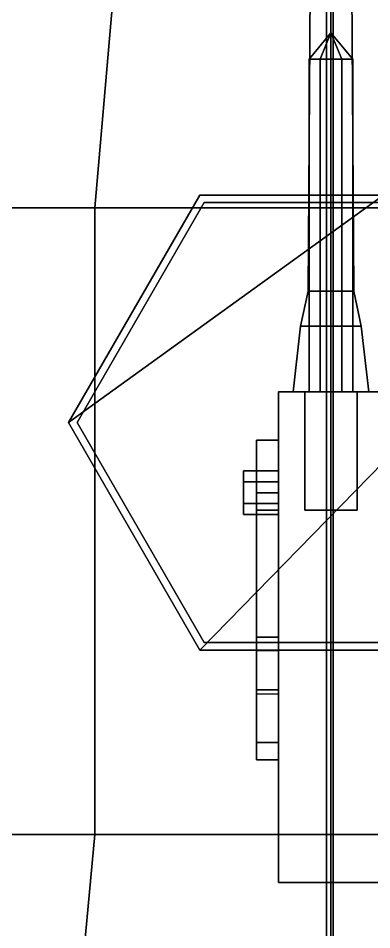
# Model space of a CAD drawing. Header units: millimetres. Extents: x -3.2 to 17.4, y -17.6 to 52.8.
# Drawn here: x -0.715 to 0.093, y 6.882 to 8.963 of the extents above; entities that cross this region are included whole.
import ezdxf

# ---------------------------------------------------------------- set-up
doc = ezdxf.new("R2010")
doc.units = ezdxf.units.MM
for name, color, linetype in [('barrel', 1, 'Continuous'), ('hull2', 7, 'Continuous'), ('sleeve', 5, 'Continuous'), ('turret', 2, 'Continuous')]:
    doc.layers.add(name, color=color, linetype=linetype)

msp = doc.modelspace()

# ---------------------------------------------------------------- linework, layer by layer
for points in [[(-0.01, -1.16, 8.38), (0.005, -1.16, 8.39), (0.005, 17.52, 5.0087), (-0.01, 17.52, 5)], [(0.005, -1.16, 8.37), (-0.01, -1.16, 8.38), (-0.01, 17.52, 5), (0.005, 17.52, 4.9913)], [(0.005, -1.16, 8.39), (0.005, -1.16, 8.37), (0.005, 17.52, 4.9913), (0.005, 17.52, 5.0087)], [(-3, 8.53, 2.75), (3, 8.53, 2.75), (2.86, 9.91, 2.84), (-2.86, 9.91, 2.84)], [(0, 9.91, -1.19), (0.42, 9.91, -0.83), (0.54, 8.53, -0.83), (0, 8.53, -1.19)], [(-0.29, 8.5423, 2.75), (-0.58, 8.04, 2.72), (-0.58, 8.04, 3.7), (-0.29, 8.5423, 3.7)], [(0.29, 8.5423, 2.75), (-0.29, 8.5423, 2.75), (-0.29, 8.5423, 3.7), (0.29, 8.5423, 3.7)], [(-3.09, 7.1, 2.67), (3.09, 7.1, 2.67), (3, 8.53, 2.75), (-3, 8.53, 2.75)], [(0, 8.53, -1.19), (0.54, 8.53, -0.83), (0.54, 7.1, -0.94), (0, 7.1, -1.19)], [(0, -10.87, -0.6973), (0, 8.53, -1.19), (0, 8.53, -1.24), (0, -10.87, -1.47)], [(0, -10.87, -1.47), (0, 8.53, -1.24), (0, 8.53, -1.19), (0, -10.87, -0.6973)], [(-0.58, 8.04, 2.72), (-0.29, 7.5377, 2.69), (-0.29, 7.5377, 3.7), (-0.58, 8.04, 3.7)], [(-0.29, 7.5377, 2.69), (0.29, 7.5377, 2.69), (0.29, 7.5377, 3.7), (-0.29, 7.5377, 3.7)], [(-3.13, 5.7, 2.62), (3.13, 5.7, 2.62), (3.09, 7.1, 2.67), (-3.09, 7.1, 2.67)], [(0, 7.1, -1.19), (0.54, 7.1, -0.94), (0.67, 5.7, -0.94), (0, 5.7, -1.19)]]:
    msp.add_3dface(points)
at = {"layer": 'barrel'}
for points in [[(-0.0433, 9.72, 4.365), (-0.0433, 9.72, 4.315), (-0.052, 8.34, 4.31), (-0.052, 8.34, 4.37)], [(-0.0433, 9.72, 4.315), (0, 9.72, 4.29), (0, 8.34, 4.28), (-0.052, 8.34, 4.31)], [(0, 9.72, 4.39), (-0.0433, 9.72, 4.365), (-0.052, 8.34, 4.37), (0, 8.34, 4.4)], [(0, 9.72, 4.29), (0.0433, 9.72, 4.315), (0.052, 8.34, 4.31), (0, 8.34, 4.28)], [(0.0433, 9.72, 4.365), (0, 9.72, 4.39), (0, 8.34, 4.4), (0.052, 8.34, 4.37)], [(0.0433, 9.72, 4.315), (0.0433, 9.72, 4.365), (0.052, 8.34, 4.37), (0.052, 8.34, 4.31)]]:
    msp.add_3dface(points, dxfattribs=at)
at = {"layer": 'hull2'}
for points in [[(-0.84, 8.53, -0.59), (-0.54, 8.53, -0.83), (-0.42, 9.91, -0.83), (-0.76, 9.91, -0.48)], [(0, 9.91, -1.19), (-0.42, 9.91, -0.83), (-0.54, 8.53, -0.83), (0, 8.53, -1.19)], [(-0.84, 7.1, -0.76), (-0.54, 7.1, -0.94), (-0.54, 8.53, -0.83), (-0.84, 8.53, -0.59)], [(0, 8.53, -1.19), (-0.54, 8.53, -0.83), (-0.54, 7.1, -0.94), (0, 7.1, -1.19)], [(-0.96, 5.7, -0.76), (-0.67, 5.7, -0.94), (-0.54, 7.1, -0.94), (-0.84, 7.1, -0.76)], [(0, 7.1, -1.19), (-0.54, 7.1, -0.94), (-0.67, 5.7, -0.94), (0, 5.7, -1.19)]]:
    msp.add_3dface(points, dxfattribs=at)
at = {"layer": 'sleeve'}
for points in [[(-0.05, 8.87, 4.17), (-0.025, 8.87, 4.2133), (0, 8.93, 4.17)], [(-0.025, 8.87, 4.1267), (-0.05, 8.87, 4.17), (0, 8.93, 4.17)], [(-0.025, 8.87, 4.2133), (0.025, 8.87, 4.2133), (0, 8.93, 4.17)], [(0.025, 8.87, 4.1267), (-0.025, 8.87, 4.1267), (0, 8.93, 4.17)], [(0.025, 8.87, 4.2133), (0.05, 8.87, 4.17), (0, 8.93, 4.17)], [(0.05, 8.87, 4.17), (0.025, 8.87, 4.1267), (0, 8.93, 4.17)], [(-0.05, 8.11, 4.17), (-0.025, 8.11, 4.2133), (-0.025, 8.87, 4.2133), (-0.05, 8.87, 4.17)], [(-0.025, 8.11, 4.1267), (-0.05, 8.11, 4.17), (-0.05, 8.87, 4.17), (-0.025, 8.87, 4.1267)], [(-0.025, 8.11, 4.2133), (0.025, 8.11, 4.2133), (0.025, 8.87, 4.2133), (-0.025, 8.87, 4.2133)], [(0.025, 8.11, 4.1267), (-0.025, 8.11, 4.1267), (-0.025, 8.87, 4.1267), (0.025, 8.87, 4.1267)], [(0.025, 8.11, 4.2133), (0.05, 8.11, 4.17), (0.05, 8.87, 4.17), (0.025, 8.87, 4.2133)], [(0.05, 8.11, 4.17), (0.025, 8.11, 4.1267), (0.025, 8.87, 4.1267), (0.05, 8.87, 4.17)], [(-0.0693, 8.26, 4.38), (0, 8.26, 4.42), (0, 8.34, 4.4), (-0.052, 8.34, 4.37)], [(0, 8.26, 4.26), (-0.0693, 8.26, 4.3), (-0.052, 8.34, 4.31), (0, 8.34, 4.28)], [(-0.0693, 8.26, 4.3), (-0.0693, 8.26, 4.38), (-0.052, 8.34, 4.37), (-0.052, 8.34, 4.31)], [(0, 8.26, 4.42), (0.0693, 8.26, 4.38), (0.052, 8.34, 4.37), (0, 8.34, 4.4)], [(0.0693, 8.26, 4.3), (0, 8.26, 4.26), (0, 8.34, 4.28), (0.052, 8.34, 4.31)], [(0.0693, 8.26, 4.38), (0.0693, 8.26, 4.3), (0.052, 8.34, 4.31), (0.052, 8.34, 4.37)], [(-0.0693, 8.26, 4.38), (-0.0693, 8.26, 4.3), (-0.0866, 8.11, 4.29), (-0.0866, 8.11, 4.39)], [(-0.0693, 8.26, 4.3), (0, 8.26, 4.26), (0, 8.11, 4.24), (-0.0866, 8.11, 4.29)], [(0, 8.26, 4.42), (-0.0693, 8.26, 4.38), (-0.0866, 8.11, 4.39), (0, 8.11, 4.44)], [(0, 8.26, 4.26), (0.0693, 8.26, 4.3), (0.0866, 8.11, 4.29), (0, 8.11, 4.24)], [(0.0693, 8.26, 4.38), (0, 8.26, 4.42), (0, 8.11, 4.44), (0.0866, 8.11, 4.39)], [(0.0693, 8.26, 4.3), (0.0693, 8.26, 4.38), (0.0866, 8.11, 4.39), (0.0866, 8.11, 4.29)], [(-0.12, 6.99, 4.23), (-0.12, 8.11, 4.23), (0.12, 8.11, 4.23), (0.12, 6.99, 4.23)], [(-0.12, 8.11, 4.45), (-0.12, 8.11, 4.23), (-0.12, 6.99, 4.23), (-0.12, 6.99, 4.45)], [(0.12, 6.99, 4.45), (0.12, 8.11, 4.45), (-0.12, 8.11, 4.45), (-0.12, 6.99, 4.45)], [(0.12, 8.11, 4.45), (0.12, 8.11, 4.23), (-0.12, 8.11, 4.23), (-0.12, 8.11, 4.45)], [(-0.06, 8.11, 4.23), (-0.06, 8.11, 4.11), (-0.06, 7.84, 4.11), (-0.06, 7.84, 4.23)], [(-0.06, 7.84, 4.11), (-0.06, 8.11, 4.11), (0.06, 8.11, 4.11), (0.06, 7.84, 4.11)], [(0.06, 8.11, 4.23), (0.06, 8.11, 4.11), (-0.06, 8.11, 4.11), (-0.06, 8.11, 4.23)], [(0.06, 7.84, 4.11), (0.06, 8.11, 4.11), (0.06, 8.11, 4.23), (0.06, 7.84, 4.23)], [(-0.2, 7.93, 4.38), (-0.2, 7.905, 4.4233), (-0.12, 7.905, 4.4233), (-0.12, 7.93, 4.38)], [(-0.2, 7.905, 4.3367), (-0.2, 7.93, 4.38), (-0.12, 7.93, 4.38), (-0.12, 7.905, 4.3367)], [(-0.2, 7.93, 4.38), (-0.2, 7.905, 4.3367), (-0.2, 7.855, 4.3367), (-0.2, 7.905, 4.4233)], [(-0.2, 7.905, 4.4233), (-0.2, 7.855, 4.4233), (-0.12, 7.855, 4.4233), (-0.12, 7.905, 4.4233)], [(-0.2, 7.855, 4.3367), (-0.2, 7.905, 4.3367), (-0.12, 7.905, 4.3367), (-0.12, 7.855, 4.3367)], [(-0.2, 7.905, 4.4233), (-0.2, 7.855, 4.3367), (-0.2, 7.83, 4.38), (-0.2, 7.855, 4.4233)], [(-0.2, 7.855, 4.4233), (-0.2, 7.83, 4.38), (-0.12, 7.83, 4.38), (-0.12, 7.855, 4.4233)], [(-0.2, 7.83, 4.38), (-0.2, 7.855, 4.3367), (-0.12, 7.855, 4.3367), (-0.12, 7.83, 4.38)], [(-0.06, 7.84, 4.23), (-0.06, 7.84, 4.11), (0.06, 7.84, 4.11), (0.06, 7.84, 4.23)], [(-0.12, 6.99, 4.45), (-0.12, 6.99, 4.23), (0.12, 6.99, 4.23), (0.12, 6.99, 4.45)]]:
    msp.add_3dface(points, dxfattribs=at)
at = {"layer": 'turret'}
for points in [[(-0.3, 7.5204, 3.85), (0.12, 7.95, 3.85), (0.12, 8.5596, 3.85), (-0.6, 8.04, 3.85)], [(-0.3, 8.5596, 3.7), (-0.6, 8.04, 3.7), (-0.6, 8.04, 3.85), (-0.3, 8.5596, 3.85)], [(-0.6, 8.04, 3.85), (0.12, 8.5596, 3.85), (0.12, 8.5596, 3.85), (-0.3, 8.5596, 3.85)], [(0.3, 8.5596, 3.7), (-0.3, 8.5596, 3.7), (-0.3, 8.5596, 3.85), (0.3, 8.5596, 3.85)], [(-0.6, 8.04, 3.7), (-0.3, 7.5204, 3.7), (-0.3, 7.5204, 3.85), (-0.6, 8.04, 3.85)], [(-0.12, 7.84, 4.47), (-0.12, 8, 4.38), (-0.17, 8, 4.38), (-0.17, 7.84, 4.47)], [(-0.17, 8, 4.38), (-0.17, 7.88, 4.24), (-0.17, 7.55, 4.41), (-0.17, 7.84, 4.47)], [(-0.12, 8, 4.38), (-0.12, 7.88, 4.24), (-0.17, 7.88, 4.24), (-0.17, 8, 4.38)], [(-0.12, 7.55, 4.41), (-0.12, 7.88, 4.24), (-0.12, 8, 4.38), (-0.12, 7.84, 4.47)], [(0.3, 7.5204, 3.85), (0.548, 7.95, 3.85), (0.12, 7.95, 3.85), (-0.3, 7.5204, 3.85)], [(-0.12, 7.88, 4.24), (-0.12, 7.43, 3.98), (-0.17, 7.43, 3.98), (-0.17, 7.88, 4.24)], [(-0.17, 7.88, 4.24), (-0.17, 7.43, 3.98), (-0.17, 7.31, 4.02), (-0.17, 7.55, 4.41)], [(-0.12, 7.31, 4.02), (-0.12, 7.43, 3.98), (-0.12, 7.88, 4.24), (-0.12, 7.55, 4.41)], [(-0.17, 7.84, 4.47), (-0.17, 7.55, 4.41), (-0.12, 7.55, 4.41), (-0.12, 7.84, 4.47)], [(-0.17, 7.55, 4.41), (-0.17, 7.31, 4.02), (-0.12, 7.31, 4.02), (-0.12, 7.55, 4.41)], [(-0.3, 7.5204, 3.7), (0.3, 7.5204, 3.7), (0.3, 7.5204, 3.85), (-0.3, 7.5204, 3.85)], [(-0.17, 7.52, 3.7), (-0.17, 7.27, 3.7), (-0.17, 7.42, 3.85), (-0.17, 7.52, 3.85)], [(-0.12, 7.52, 3.7), (-0.12, 7.27, 3.7), (-0.17, 7.27, 3.7), (-0.17, 7.52, 3.7)], [(-0.12, 7.42, 3.85), (-0.12, 7.27, 3.7), (-0.12, 7.52, 3.7), (-0.12, 7.52, 3.85)], [(-0.17, 7.43, 3.98), (-0.17, 7.42, 3.85), (-0.17, 7.27, 3.7), (-0.17, 7.31, 4.02)], [(-0.12, 7.43, 3.98), (-0.12, 7.42, 3.85), (-0.17, 7.42, 3.85), (-0.17, 7.43, 3.98)], [(-0.12, 7.27, 3.7), (-0.12, 7.42, 3.85), (-0.12, 7.43, 3.98), (-0.12, 7.31, 4.02)], [(-0.17, 7.31, 4.02), (-0.17, 7.27, 3.7), (-0.12, 7.27, 3.7), (-0.12, 7.31, 4.02)]]:
    msp.add_3dface(points, dxfattribs=at)

doc.saveas('drawing.dxf')
